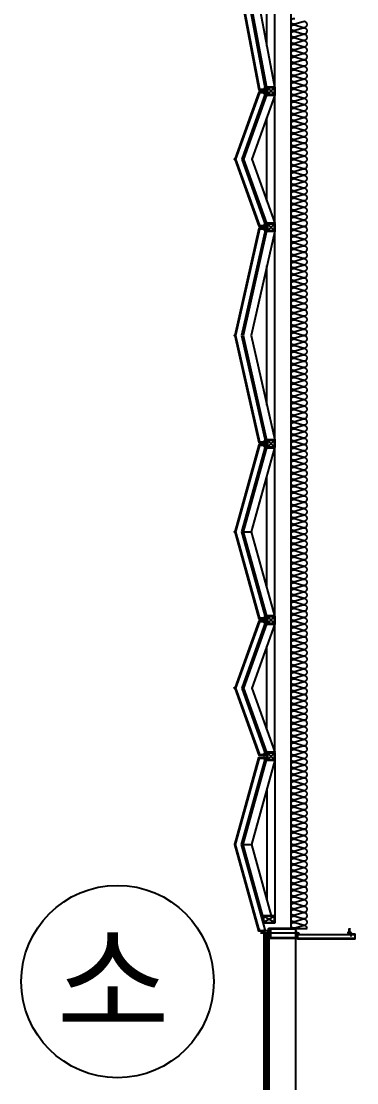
# Model space of a CAD drawing. Header units: millimetres. Extents: x -95754 to 177808, y 34455 to 150605.
# Drawn here: x 90371 to 92464, y 122868 to 129491 of the extents above; entities that cross this region are included whole.
import ezdxf

# ---------------------------------------------------------------- set-up
doc = ezdxf.new("R2010")
doc.units = ezdxf.units.MM
doc.header["$LTSCALE"] = 300
for name, pattern in [('CEN', [62, 60, -1, 0, -1]), ('CENTER', [2, 1.25, -0.25, 0.25, -0.25]), ('HID', [2.8, 1.8, -1])]:
    doc.linetypes.add(name, pattern=pattern)
for name, color, linetype in [('0-Sheet', 7, 'Continuous'), ('6FIN', 6, 'Continuous'), ('8', 8, 'Continuous'), ('A-ELE', 7, 'Continuous'), ('A-WIN', 4, 'Continuous'), ('A-하지철물', 55, 'Continuous'), ('alucobond', 4, 'Continuous'), ('B-AR', 4, 'Continuous'), ('CEN', 1, 'CEN'), ('GLASS', 4, 'Continuous'), ('INSUL', 8, 'Continuous'), ('ISL', 251, 'Continuous'), ('mold', 4, 'Continuous'), ('SEALANT', 90, 'Continuous'), ('SHEET', 6, 'Continuous')]:
    doc.layers.add(name, color=color, linetype=linetype)
doc.layers.add('피난기구', color=1, linetype='Continuous', plot=False)
doc.styles.add('X-PLAN$0$Gtx', font='')
doc.styles.get('X-PLAN$0$Gtx').set_extended_font_data('Dotum')

# ---------------------------------------------------------------- blocks, each defined once
blk = doc.blocks.new('EX-850-1')
at = {"layer": '6FIN', "elevation": 0}
for points in [[(3.2, 204.1), (46.8, 204.1, 0.414214), (50, 207.3), (50, 250.9, 0.414214), (46.8, 254.1), (3.2, 254.1, 0.414214), (0, 250.9), (0, 207.3, 0.414214)], [(896.8, 204.1), (853.2, 204.1, -0.414214), (850, 207.3), (850, 250.9, -0.414214), (853.2, 254.1), (896.8, 254.1, -0.414214), (900, 250.9), (900, 207.3, -0.414214)]]:
    blk.add_lwpolyline(points, format="xyb", close=True, dxfattribs=at)
at = {"layer": 'A-하지철물'}
for p, q in [((850, 254.1), (50, 254.1)), ((710.9, 204.1), (189.1, 204.1))]:
    blk.add_line(p, q, dxfattribs=at)
at = {"layer": 'A-하지철물', "elevation": 0}
for points in [[(49.9, 254.1), (450, 110.3), (850.1, 254.1)], [(50, 204.1), (50, 200.9), (450, 57.2), (850, 200.9), (850, 204.1)]]:
    blk.add_lwpolyline(points, dxfattribs=at)
at = {"layer": 'A-하지철물'}
blk.add_circle((450, 4.1), 4.07, dxfattribs=at)
at = {"layer": 'alucobond', "color": 251, "linetype": 'HID', "ltscale": 10}
for p, q in [((30.2, 185.1), (41.5, 185.1)), ((31.5, 182.4), (31.5, 187.8)), ((31.5, 186.6), (39.5, 186.6)), ((31.5, 183.6), (39.5, 183.6)), ((32, 189.3), (32.5, 189.3)), ((32, 180.9), (32.5, 180.9)), ((32.5, 180.9), (32.5, 189.3)), ((38, 182.7), (38, 187.4)), ((39.5, 182.7), (39.5, 187.4)), ((869.8, 185.1), (858.5, 185.1)), ((860.5, 182.7), (860.5, 187.4)), ((868.5, 186.6), (860.5, 186.6)), ((868.5, 183.6), (860.5, 183.6)), ((862, 182.7), (862, 187.4)), ((867.5, 180.9), (867.5, 189.3)), ((868, 189.3), (867.5, 189.3)), ((868, 180.9), (867.5, 180.9)), ((868.5, 182.4), (868.5, 187.8))]:
    blk.add_line(p, q, dxfattribs=at)
at = {"layer": 'alucobond'}
for p, q in [((32.5, 195.1), (36.5, 195.1)), ((867.5, 195.1), (863.5, 195.1))]:
    blk.add_line(p, q, dxfattribs=at)
at = {"layer": 'alucobond', "color": 251, "linetype": 'HID', "ltscale": 10}
for points in [[(32, 189.3), (31.5, 187.8)], [(32, 180.9), (31.5, 182.4)], [(868, 189.3), (868.5, 187.8)], [(868, 180.9), (868.5, 182.4)]]:
    blk.add_lwpolyline(points, dxfattribs=at)
at = {"layer": 'alucobond', "elevation": 0}
for points in [[(32.5, 195.1), (32.5, 154.1), (450, 4.1), (867.5, 154.1), (867.5, 195.1)], [(36.5, 195.1), (36.5, 156.9), (450, 8.3), (863.5, 156.9), (863.5, 195.1)]]:
    blk.add_lwpolyline(points, dxfattribs=at)
at = {"layer": 'alucobond', "color": 251, "linetype": 'HID', "ltscale": 10, "elevation": 0}
blk.add_lwpolyline([(36.5, 195.1), (450, 46.6), (863.5, 195.1)], dxfattribs=at)
at = {"layer": 'alucobond', "color": 251, "linetype": 'HID', "ltscale": 10}
for points in [[(39.5, 186.6, -0.666667), (39.5, 183.6, -1.5)], [(860.5, 186.6, 0.666667), (860.5, 183.6, 1.5)]]:
    blk.add_lwpolyline(points, format="xyb", dxfattribs=at)
for centre, start, end in [((38.7, 187.4), 0, 180), ((38.7, 182.7), 180, 0), ((861.3, 187.4), 0, 180), ((861.3, 182.7), 180, 0)]:
    blk.add_arc(centre, 0.75, start, end, dxfattribs=at)
at = {"layer": 'mold', "color": 4}
for points in [[(25, 204.1), (25, 202.6)], [(875, 204.1), (875, 202.6)]]:
    blk.add_lwpolyline(points, dxfattribs=at)
at = {"layer": 'SHEET', "color": 8}
for p, q in [((46.8, 250.9), (3.2, 207.3)), ((3.2, 250.9), (46.8, 207.3)), ((853.2, 250.9), (896.8, 207.3)), ((896.8, 250.9), (853.2, 207.3))]:
    blk.add_line(p, q, dxfattribs=at)
at = {"layer": 'SHEET', "color": 8, "elevation": 0}
for points in [[(3.2, 207.3), (46.8, 207.3), (46.8, 250.9), (3.2, 250.9)], [(896.8, 207.3), (853.2, 207.3), (853.2, 250.9), (896.8, 250.9)]]:
    blk.add_lwpolyline(points, close=True, dxfattribs=at)
blk = doc.blocks.new('EX-1350')
at = {"layer": '6FIN', "elevation": 0}
for points in [[(3.2, 204.1), (46.8, 204.1, 0.414214), (50, 207.3), (50, 250.9, 0.414214), (46.8, 254.1), (3.2, 254.1, 0.414214), (0, 250.9), (0, 207.3, 0.414214)], [(1396.8, 204.1), (1353.2, 204.1, -0.414214), (1350, 207.3), (1350, 250.9, -0.414214), (1353.2, 254.1), (1396.8, 254.1, -0.414214), (1400, 250.9), (1400, 207.3, -0.414214)]]:
    blk.add_lwpolyline(points, format="xyb", close=True, dxfattribs=at)
at = {"layer": 'A-하지철물'}
for p, q in [((1350, 254.1), (50, 254.1)), ((1133.9, 204.1), (266.1, 204.1))]:
    blk.add_line(p, q, dxfattribs=at)
at = {"layer": 'A-하지철물', "elevation": 0}
for points in [[(49.7, 252.7), (700, 106.6), (1350.3, 252.7)], [(50, 254.1), (50, 201.4), (700, 55.3), (1350, 201.4), (1350, 254.1)]]:
    blk.add_lwpolyline(points, dxfattribs=at)
at = {"layer": 'A-하지철물'}
blk.add_circle((700, 4.1), 4.07, dxfattribs=at)
at = {"layer": 'alucobond', "color": 251, "linetype": 'HID', "ltscale": 10}
for p, q in [((30.2, 185.1), (41.5, 185.1)), ((31.5, 182.4), (31.5, 187.8)), ((31.5, 186.6), (39.5, 186.6)), ((31.5, 183.6), (39.5, 183.6)), ((32, 189.3), (32.5, 189.3)), ((32, 180.9), (32.5, 180.9)), ((32.5, 180.9), (32.5, 189.3)), ((38, 182.7), (38, 187.4)), ((39.5, 182.7), (39.5, 187.4)), ((1369.8, 185.1), (1358.5, 185.1)), ((1360.5, 182.7), (1360.5, 187.4)), ((1368.5, 186.6), (1360.5, 186.6)), ((1368.5, 183.6), (1360.5, 183.6)), ((1362, 182.7), (1362, 187.4)), ((1367.5, 180.9), (1367.5, 189.3)), ((1368, 189.3), (1367.5, 189.3)), ((1368, 180.9), (1367.5, 180.9)), ((1368.5, 182.4), (1368.5, 187.8))]:
    blk.add_line(p, q, dxfattribs=at)
at = {"layer": 'alucobond'}
for p, q in [((32.5, 195.1), (36.5, 195.1)), ((1367.5, 195.1), (1363.5, 195.1))]:
    blk.add_line(p, q, dxfattribs=at)
at = {"layer": 'alucobond', "color": 251, "linetype": 'HID', "ltscale": 10, "elevation": 0}
for points in [[(32, 189.3), (31.5, 187.8)], [(32, 180.9), (31.5, 182.4)], [(36.5, 194.2), (700, 45.1), (1363.5, 194.2)], [(1368, 189.3), (1368.5, 187.8)], [(1368, 180.9), (1368.5, 182.4)]]:
    blk.add_lwpolyline(points, dxfattribs=at)
at = {"layer": 'alucobond', "elevation": 0}
for points in [[(32.5, 195.1), (32.5, 154.1), (700, 4.1), (1367.5, 154.1), (1367.5, 195.1)], [(36.5, 195.1), (36.5, 157.3), (700, 8.2), (1363.5, 157.3), (1363.5, 195.1)]]:
    blk.add_lwpolyline(points, dxfattribs=at)
at = {"layer": 'alucobond', "color": 251, "linetype": 'HID', "ltscale": 10, "elevation": 0}
for points in [[(39.5, 186.6, -0.666667), (39.5, 183.6, -1.5)], [(1360.5, 186.6, 0.666667), (1360.5, 183.6, 1.5)]]:
    blk.add_lwpolyline(points, format="xyb", dxfattribs=at)
at = {"layer": 'alucobond', "color": 251, "linetype": 'HID', "ltscale": 10}
for centre, start, end in [((38.7, 187.4), 0, 180), ((38.7, 182.7), 180, 0), ((1361.3, 187.4), 0, 180), ((1361.3, 182.7), 180, 0)]:
    blk.add_arc(centre, 0.75, start, end, dxfattribs=at)
at = {"layer": 'mold', "color": 4, "elevation": 0}
for points in [[(25, 204.1), (25, 202.6)], [(1375, 204.1), (1375, 202.6)]]:
    blk.add_lwpolyline(points, dxfattribs=at)
at = {"layer": 'SHEET', "color": 8}
for p, q in [((46.8, 250.9), (3.2, 207.3)), ((3.2, 250.9), (46.8, 207.3)), ((1353.2, 250.9), (1396.8, 207.3)), ((1396.8, 250.9), (1353.2, 207.3))]:
    blk.add_line(p, q, dxfattribs=at)
at = {"layer": 'SHEET', "color": 8, "elevation": 0}
for points in [[(3.2, 207.3), (46.8, 207.3), (46.8, 250.9), (3.2, 250.9)], [(1396.8, 207.3), (1353.2, 207.3), (1353.2, 250.9), (1396.8, 250.9)]]:
    blk.add_lwpolyline(points, close=True, dxfattribs=at)
blk = doc.blocks.new('EX-1100')
at = {"layer": '6FIN', "elevation": 0}
for points in [[(3.2, 204.1), (46.8, 204.1, 0.414214), (50, 207.3), (50, 250.9, 0.414214), (46.8, 254.1), (3.2, 254.1, 0.414214), (0, 250.9), (0, 207.3, 0.414214)], [(1146.8, 204.1), (1103.2, 204.1, -0.414214), (1100, 207.3), (1100, 250.9, -0.414214), (1103.2, 254.1), (1146.8, 254.1, -0.414214), (1150, 250.9), (1150, 207.3, -0.414214)]]:
    blk.add_lwpolyline(points, format="xyb", close=True, dxfattribs=at)
at = {"layer": 'A-하지철물'}
for p, q in [((1100, 254.1), (50, 254.1)), ((923.1, 204.1), (226.9, 204.1)), ((575, 55.9), (575, 107.8))]:
    blk.add_line(p, q, dxfattribs=at)
at = {"layer": 'A-하지철물', "elevation": 0}
blk.add_lwpolyline([(1100, 201.1), (1100, 253), (575, 107.8), (50, 253), (50, 201.1), (575, 55.9)], close=True, dxfattribs=at)
at = {"layer": 'A-하지철물'}
blk.add_circle((575, 4.1), 4.07, dxfattribs=at)
at = {"layer": 'alucobond', "color": 251, "linetype": 'HID', "ltscale": 10}
for p, q in [((30.2, 185.1), (41.5, 185.1)), ((31.5, 182.4), (31.5, 187.8)), ((31.5, 186.6), (39.5, 186.6)), ((31.5, 183.6), (39.5, 183.6)), ((32, 189.3), (32.5, 189.3)), ((32, 180.9), (32.5, 180.9)), ((32.5, 180.9), (32.5, 189.3)), ((38, 182.7), (38, 187.4)), ((39.5, 182.7), (39.5, 187.4)), ((1119.8, 185.1), (1108.5, 185.1)), ((1110.5, 182.7), (1110.5, 187.4)), ((1118.5, 186.6), (1110.5, 186.6)), ((1118.5, 183.6), (1110.5, 183.6)), ((1112, 182.7), (1112, 187.4)), ((1117.5, 180.9), (1117.5, 189.3)), ((1118, 189.3), (1117.5, 189.3)), ((1118, 180.9), (1117.5, 180.9)), ((1118.5, 182.4), (1118.5, 187.8))]:
    blk.add_line(p, q, dxfattribs=at)
at = {"layer": 'alucobond'}
for p, q in [((32.5, 195.1), (36.5, 195.1)), ((1117.5, 195.1), (1113.5, 195.1))]:
    blk.add_line(p, q, dxfattribs=at)
at = {"layer": 'alucobond', "color": 251, "linetype": 'HID', "ltscale": 10, "elevation": 0}
for points in [[(32, 189.3), (31.5, 187.8)], [(32, 180.9), (31.5, 182.4)], [(36.5, 194.5), (575, 45.6), (1113.5, 194.5)], [(1118, 189.3), (1118.5, 187.8)], [(1118, 180.9), (1118.5, 182.4)]]:
    blk.add_lwpolyline(points, dxfattribs=at)
at = {"layer": 'alucobond', "elevation": 0}
for points in [[(32.5, 195.1), (32.5, 154.1), (575, 4.1), (1117.5, 154.1), (1117.5, 195.1)], [(36.5, 195.1), (36.5, 157.1), (575, 8.2), (1113.5, 157.1), (1113.5, 195.1)], [(1113.5, 195.1), (1113.5, 157.2)]]:
    blk.add_lwpolyline(points, dxfattribs=at)
at = {"layer": 'alucobond', "color": 251, "linetype": 'HID', "ltscale": 10, "elevation": 0}
for points in [[(39.5, 186.6, -0.666667), (39.5, 183.6, -1.5)], [(1110.5, 186.6, 0.666667), (1110.5, 183.6, 1.5)]]:
    blk.add_lwpolyline(points, format="xyb", dxfattribs=at)
at = {"layer": 'alucobond', "color": 251, "linetype": 'HID', "ltscale": 10}
for centre, start, end in [((38.7, 187.4), 0, 180), ((38.7, 182.7), 180, 0), ((1111.3, 187.4), 0, 180), ((1111.3, 182.7), 180, 0)]:
    blk.add_arc(centre, 0.75, start, end, dxfattribs=at)
at = {"layer": 'mold', "color": 4, "elevation": 0}
for points in [[(25, 204.1), (25, 202.6)], [(1125, 204.1), (1125, 202.6)]]:
    blk.add_lwpolyline(points, dxfattribs=at)
at = {"layer": 'SHEET', "color": 8}
for p, q in [((46.8, 250.9), (3.2, 207.3)), ((3.2, 250.9), (46.8, 207.3)), ((1103.2, 250.9), (1146.8, 207.3)), ((1146.8, 250.9), (1103.2, 207.3))]:
    blk.add_line(p, q, dxfattribs=at)
at = {"layer": 'SHEET', "color": 8, "elevation": 0}
for points in [[(3.2, 207.3), (46.8, 207.3), (46.8, 250.9), (3.2, 250.9)], [(1146.8, 207.3), (1103.2, 207.3), (1103.2, 250.9), (1146.8, 250.9)]]:
    blk.add_lwpolyline(points, close=True, dxfattribs=at)
blk = doc.blocks.new('EX-1600')
at = {"layer": '6FIN', "elevation": 0}
for points in [[(3.2, 204.1), (46.8, 204.1, 0.414214), (50, 207.3), (50, 250.9, 0.414214), (46.8, 254.1), (3.2, 254.1, 0.414214), (0, 250.9), (0, 207.3, 0.414214)], [(1646.8, 204.1), (1603.2, 204.1, -0.414214), (1600, 207.3), (1600, 250.9, -0.414214), (1603.2, 254.1), (1646.8, 254.1, -0.414214), (1650, 250.9), (1650, 207.3, -0.414214)]]:
    blk.add_lwpolyline(points, format="xyb", close=True, dxfattribs=at)
at = {"layer": 'A-하지철물'}
for p, q in [((1600, 254.1), (50, 254.1)), ((1344, 204.1), (306, 204.1))]:
    blk.add_line(p, q, dxfattribs=at)
at = {"layer": 'A-하지철물', "elevation": 0}
for points in [[(41.9, 254.1), (825, 105.8), (1608.1, 254.1)], [(50, 204.1), (50, 201.6), (825, 55), (1600, 201.6), (1600, 204.1)]]:
    blk.add_lwpolyline(points, dxfattribs=at)
at = {"layer": 'A-하지철물'}
blk.add_circle((825, 4.1), 4.07, dxfattribs=at)
at = {"layer": 'alucobond', "color": 251, "linetype": 'HID', "ltscale": 10}
for p, q in [((30.2, 185.1), (41.5, 185.1)), ((31.5, 182.4), (31.5, 187.8)), ((31.5, 186.6), (39.5, 186.6)), ((31.5, 183.6), (39.5, 183.6)), ((32, 189.3), (32.5, 189.3)), ((32, 180.9), (32.5, 180.9)), ((32.5, 180.9), (32.5, 189.3)), ((38, 182.7), (38, 187.4)), ((39.5, 182.7), (39.5, 187.4)), ((1619.8, 185.1), (1608.5, 185.1)), ((1610.5, 182.7), (1610.5, 187.4)), ((1618.5, 186.6), (1610.5, 186.6)), ((1618.5, 183.6), (1610.5, 183.6)), ((1612, 182.7), (1612, 187.4)), ((1617.5, 180.9), (1617.5, 189.3)), ((1618, 189.3), (1617.5, 189.3)), ((1618, 180.9), (1617.5, 180.9)), ((1618.5, 182.4), (1618.5, 187.8))]:
    blk.add_line(p, q, dxfattribs=at)
at = {"layer": 'alucobond'}
for p, q in [((32.5, 195.1), (36.5, 195.1)), ((1617.5, 195.1), (1613.5, 195.1))]:
    blk.add_line(p, q, dxfattribs=at)
at = {"layer": 'alucobond', "color": 251, "linetype": 'HID', "ltscale": 10}
for points in [[(32, 189.3), (31.5, 187.8)], [(32, 180.9), (31.5, 182.4)]]:
    blk.add_lwpolyline(points, dxfattribs=at)
at = {"layer": 'alucobond', "elevation": 0}
for points in [[(32.5, 195.1), (32.5, 154.1), (825, 4.1), (1617.5, 154.1), (1617.5, 195.1)], [(36.5, 195.1), (36.5, 157.4), (825, 8.1), (1613.5, 157.4), (1613.5, 195.1)]]:
    blk.add_lwpolyline(points, dxfattribs=at)
at = {"layer": 'alucobond', "color": 251, "linetype": 'HID', "ltscale": 10, "elevation": 0}
for points in [[(36.5, 194), (825, 44.8), (1613.5, 194)], [(1618, 189.3), (1618.5, 187.8)], [(1618, 180.9), (1618.5, 182.4)]]:
    blk.add_lwpolyline(points, dxfattribs=at)
at = {"layer": 'alucobond', "color": 251, "linetype": 'HID', "ltscale": 10}
blk.add_lwpolyline([(39.5, 186.6, -0.666667), (39.5, 183.6, -1.5)], format="xyb", dxfattribs=at)
at = {"layer": 'alucobond', "color": 251, "linetype": 'HID', "ltscale": 10, "elevation": 0}
blk.add_lwpolyline([(1610.5, 186.6, 0.666667), (1610.5, 183.6, 1.5)], format="xyb", dxfattribs=at)
at = {"layer": 'alucobond', "color": 251, "linetype": 'HID', "ltscale": 10}
for centre, start, end in [((38.7, 187.4), 0, 180), ((38.7, 182.7), 180, 0), ((1611.3, 187.4), 0, 180), ((1611.3, 182.7), 180, 0)]:
    blk.add_arc(centre, 0.75, start, end, dxfattribs=at)
at = {"layer": 'mold', "color": 4}
blk.add_lwpolyline([(25, 204.1), (25, 202.6)], dxfattribs=at)
at = {"layer": 'mold', "color": 4, "elevation": 0}
blk.add_lwpolyline([(1625, 204.1), (1625, 202.6)], dxfattribs=at)
at = {"layer": 'SHEET', "color": 8}
for p, q in [((46.8, 250.9), (3.2, 207.3)), ((3.2, 250.9), (46.8, 207.3)), ((1603.2, 250.9), (1646.8, 207.3)), ((1646.8, 250.9), (1603.2, 207.3))]:
    blk.add_line(p, q, dxfattribs=at)
at = {"layer": 'SHEET', "color": 8, "elevation": 0}
for points in [[(3.2, 207.3), (46.8, 207.3), (46.8, 250.9), (3.2, 250.9)], [(1646.8, 207.3), (1603.2, 207.3), (1603.2, 250.9), (1646.8, 250.9)]]:
    blk.add_lwpolyline(points, close=True, dxfattribs=at)
blk = doc.blocks.new('*U1701')
at = {"layer": 'B-AR', "color": 8}
for p, q in [((-55, -71, 0), (-30, -68)), ((1995, -71, 0), (1970, -68))]:
    blk.add_line(p, q, dxfattribs=at)
at = {"layer": 'B-AR'}
for points in [[(-44, -65.3, -0.414214), (-45, -64.3), (-45, -58, -0.414214), (-44.5, -57.5), (-5.5, -57.5, -0.414214), (-5, -58), (-5, -64.3, -0.414214), (-6, -65.3), (-20.3, -65.3, 0.414214), (-20.5, -65.5), (-20.5, -67.5, 0.414214), (-20, -68), (5, -68), (5, 100), (-55, 100), (-55, -68), (-30, -68, 0.414214), (-29.5, -67.5), (-29.5, -65.5, 0.414214), (-29.7, -65.3)], [(3, -30.6), (3, -65.2, -0.414214), (2.5, -65.7), (-2.3, -65.7, -0.414214), (-2.8, -65.2), (-2.8, -55.8, 0.414214), (-3.3, -55.3), (-46.7, -55.3, 0.414214), (-47.2, -55.8), (-47.2, -65.2, -0.414214), (-47.7, -65.7), (-52.5, -65.7, -0.414214), (-53, -65.2), (-53, -30.6), (-52.5, -30.1), (-52.5, -20.9), (-53, -20.4), (-53, 62.4), (-52.5, 62.9), (-52.5, 72.1), (-53, 72.6), (-53, 97, -0.414214), (-52.5, 97.5), (2.5, 97.5, -0.414214), (3, 97), (3, 72.6), (2.5, 72.1), (2.5, 62.9), (3, 62.4), (3, -20.4), (2.5, -20.9), (2.5, -30.1)], [(1984, -65.3, 0.414214), (1985, -64.3), (1985, -58, 0.414214), (1984.5, -57.5), (1945.5, -57.5, 0.414214), (1945, -58), (1945, -64.3, 0.414214), (1946, -65.3), (1960.3, -65.3, -0.414214), (1960.5, -65.5), (1960.5, -67.5, -0.414214), (1960, -68), (1935, -68), (1935, 100), (1995, 100), (1995, -68), (1970, -68, -0.414214), (1969.5, -67.5), (1969.5, -65.5, -0.414214), (1969.7, -65.3)], [(1937, -30.6), (1937, -65.2, 0.414214), (1937.5, -65.7), (1942.3, -65.7, 0.414214), (1942.8, -65.2), (1942.8, -55.8, -0.414214), (1943.3, -55.3), (1986.7, -55.3, -0.414214), (1987.2, -55.8), (1987.2, -65.2, 0.414214), (1987.7, -65.7), (1992.5, -65.7, 0.414214), (1993, -65.2), (1993, -30.6), (1992.5, -30.1), (1992.5, -20.9), (1993, -20.4), (1993, 62.4), (1992.5, 62.9), (1992.5, 72.1), (1993, 72.6), (1993, 97, 0.414214), (1992.5, 97.5), (1937.5, 97.5, 0.414214), (1937, 97), (1937, 72.6), (1937.5, 72.1), (1937.5, 62.9), (1937, 62.4), (1937, -20.4), (1937.5, -20.9), (1937.5, -30.1)], [(-22.3, -63.6, -0.414214), (-21.3, -62.6), (-20.4, -62.6, 0.298217), (-19.9, -62.9, 0.298217), (-19.5, -62.6), (-8.7, -62.6, 0.298217), (-8.2, -62.9, 0.414214), (-7.7, -62.4), (-7.7, -60.4, 0.414214), (-8.2, -59.9, 0.236068), (-8.6, -60.1), (-24.6, -60.1, 0.236068), (-25, -59.9, 0.236068), (-25.4, -60.1), (-41.4, -60.1, 0.236068), (-41.8, -59.9, 0.414214), (-42.3, -60.4), (-42.3, -62.4, 0.414214), (-41.8, -62.9, 0.298217), (-41.3, -62.6), (-30.5, -62.6, 0.298217), (-30.1, -62.9, 0.298217), (-29.6, -62.6), (-28.7, -62.6, -0.414214), (-27.7, -63.6), (-27.7, -67.9, 0.198912), (-27.7, -68.1), (-26.8, -69, -0.198911), (-26.5, -69.7), (-26.5, -95.8, 0.414214), (-25, -97.3, 0.414214), (-23.5, -95.8), (-23.5, -69.7, -0.198912), (-23.2, -69), (-22.5, -68.3, 0.198912), (-22.3, -67.6)], [(1962.3, -63.6, 0.414214), (1961.3, -62.6), (1960.4, -62.6, -0.298217), (1959.9, -62.9, -0.298217), (1959.5, -62.6), (1948.7, -62.6, -0.298217), (1948.2, -62.9, -0.414214), (1947.7, -62.4), (1947.7, -60.4, -0.414214), (1948.2, -59.9, -0.236068), (1948.6, -60.1), (1964.6, -60.1, -0.236068), (1965, -59.9, -0.236068), (1965.4, -60.1), (1981.4, -60.1, -0.236068), (1981.8, -59.9, -0.414214), (1982.3, -60.4), (1982.3, -62.4, -0.414214), (1981.8, -62.9, -0.298217), (1981.3, -62.6), (1970.5, -62.6, -0.298217), (1970.1, -62.9, -0.298217), (1969.6, -62.6), (1968.7, -62.6, 0.414214), (1967.7, -63.6), (1967.7, -67.9, -0.198912), (1967.7, -68.1), (1966.8, -69, 0.198911), (1966.5, -69.7), (1966.5, -95.8, -0.414214), (1965, -97.3, -0.414214), (1963.5, -95.8), (1963.5, -69.7, 0.198912), (1963.2, -69), (1962.5, -68.3, -0.198912), (1962.3, -67.6)]]:
    blk.add_lwpolyline(points, format="xyb", close=True, dxfattribs=at)
for points in [[(-7.2, -59.7), (-25, -59.7), (-7.2, -59.7), (-7.2, -63.1), (-21.5, -63.1), (-22, -63.6), (-22, -66.1), (-21.2, -66.1), (-20.7, -65.6), (-20.7, -65.1), (-18.6, -65.1), (-18.3, -64.8), (-8, -64.8), (-8, -65.1), (-6, -65.1), (-5.5, -64.6), (-5.5, -58.2), (-6, -57.7), (-8, -57.7), (-8, -58), (-18.5, -58), (-18.5, -57.7), (-23, -57.7), (-23, -58), (-27, -58), (-27, -57.7), (-31.5, -57.7), (-31.5, -58), (-42, -58), (-42, -57.7), (-44, -57.7), (-44.5, -58.2), (-44.5, -64.6), (-44, -65.1), (-42, -65.1), (-42, -64.8), (-31.7, -64.8), (-31.4, -65.1), (-29.3, -65.1), (-29.3, -65.6), (-28.8, -66.1), (-27.9, -66.1), (-27.9, -63.6), (-28.4, -63.1), (-42.8, -63.1), (-42.8, -59.7), (-25, -59.7)], [(1947.1, -59.7), (1965, -59.7), (1947.1, -59.7), (1947.1, -63.1), (1961.5, -63.1), (1962, -63.6), (1962, -66.1), (1961.2, -66.1), (1960.7, -65.6), (1960.7, -65.1), (1958.6, -65.1), (1958.3, -64.8), (1948, -64.8), (1948, -65.1), (1946, -65.1), (1945.5, -64.6), (1945.5, -58.2), (1946, -57.7), (1948, -57.7), (1948, -58), (1958.5, -58), (1958.5, -57.7), (1963, -57.7), (1963, -58), (1967, -58), (1967, -57.7), (1971.5, -57.7), (1971.5, -58), (1982, -58), (1982, -57.7), (1984, -57.7), (1984.5, -58.2), (1984.5, -64.6), (1984, -65.1), (1982, -65.1), (1982, -64.8), (1971.7, -64.8), (1971.4, -65.1), (1969.3, -65.1), (1969.3, -65.6), (1968.8, -66.1), (1967.9, -66.1), (1967.9, -63.6), (1968.4, -63.1), (1982.8, -63.1), (1982.8, -59.7), (1965, -59.7)]]:
    blk.add_lwpolyline(points, dxfattribs=at)
at = {"layer": 'B-AR', "color": 8, "elevation": 0}
for points in [[(-30, -71), (-55, -71), (-55, -68), (-30, -68)], [(1970, -71), (1995, -71), (1995, -68), (1970, -68)]]:
    blk.add_lwpolyline(points, close=True, dxfattribs=at)
at = {"layer": 'CEN', "ltscale": 0.005}
for p, q in [((-25, 120), (-25, -120)), ((1965, 120), (1965, -120))]:
    blk.add_line(p, q, dxfattribs=at)
at = {"layer": 'GLASS', "color": 8}
for p, q in [((1935, 100), (5, 100)), ((-9.5, -82.8, 0), (-2.5, -82.8, 0)), ((-9.5, -93.3, 0), (-2.5, -93.3, 0)), ((5, -68), (1935, -68)), ((1949.5, -82.8, 0), (1942.5, -82.8, 0)), ((1949.5, -93.3, 0), (1942.5, -93.3, 0))]:
    blk.add_line(p, q, dxfattribs=at)
at = {"layer": 'GLASS', "color": 8, "elevation": 0}
for points in [[(214.8, -82), (1956.5, -82, 0.414214), (1957.5, -81), (1957.5, -77, 0.414214), (1956.5, -76), (214.8, -76), (-16.5, -76, 0.414214), (-17.5, -77), (-17.5, -81, 0.414214), (-16.5, -82)], [(214.8, -100), (1956.5, -100, 0.414214), (1957.5, -99), (1957.5, -95, 0.414214), (1956.5, -94), (214.8, -94), (-16.5, -94, 0.414214), (-17.5, -95), (-17.5, -99, 0.414214), (-16.5, -100)], [(-16.5, -82, -0.198912), (-17.2, -81.7, -0.112366), (-17.2, -94.3, -0.198912), (-16.5, -94), (-9.5, -94), (-9.5, -93), (-8.8, -93, -0.414214), (-9.5, -92.3), (-9.5, -83.8, -0.414035), (-8.8, -83.1), (-9.5, -83.1), (-9.5, -82)], [(1956.5, -82, 0.198912), (1957.2, -81.7, 0.112366), (1957.2, -94.3, 0.198912), (1956.5, -94), (1949.5, -94), (1949.5, -93), (1948.8, -93, 0.414214), (1949.5, -92.3), (1949.5, -83.8, 0.414035), (1948.8, -83.1), (1949.5, -83.1), (1949.5, -82)]]:
    blk.add_lwpolyline(points, format="xyb", close=True, dxfattribs=at)
for points in [[(-9.5, -83.1), (-2.5, -83.1), (-2.5, -82), (-9.5, -82)], [(-9.5, -93), (-2.5, -93), (-2.5, -94), (-9.5, -94)], [(1949.5, -83.1), (1942.5, -83.1), (1942.5, -82), (1949.5, -82)], [(1949.5, -93), (1942.5, -93), (1942.5, -94), (1949.5, -94)]]:
    blk.add_lwpolyline(points, close=True, dxfattribs=at)
for points in [[(-8.8, -83.1, 0.414214), (-9.5, -83.8), (-9.5, -92.3, 0.414214), (-8.8, -93), (-3, -93, 0.414214), (-2.5, -92.5), (-2.5, -88.5), (-3, -88), (-2.5, -87.5), (-2.5, -83.6, 0.414214), (-3, -83.1), (-8.8, -83.1)], [(-8.8, -83.6), (-3.2, -83.6, -0.414214), (-3, -83.8), (-3, -92.3, -0.414214), (-3.2, -92.5), (-8.8, -92.5, -0.414214), (-9, -92.3), (-9, -83.8, -0.414214), (-8.8, -83.6)], [(1948.8, -83.1, -0.414214), (1949.5, -83.8), (1949.5, -92.3, -0.414214), (1948.8, -93), (1943, -93, -0.414214), (1942.5, -92.5), (1942.5, -88.5), (1943, -88), (1942.5, -87.5), (1942.5, -83.6, -0.414214), (1943, -83.1), (1948.8, -83.1)], [(1948.8, -83.6), (1943.2, -83.6, 0.414214), (1943, -83.8), (1943, -92.3, 0.414214), (1943.2, -92.5), (1948.8, -92.5, 0.414214), (1949, -92.3), (1949, -83.8, 0.414214), (1948.8, -83.6)]]:
    blk.add_lwpolyline(points, format="xyb", dxfattribs=at)
at = {"layer": 'SEALANT', "color": 4}
for points in [[(-10.5, -68), (-10.5, -76), (-20.5, -76), (-20.5, -68)], [(1950.5, -68), (1950.5, -76), (1960.5, -76), (1960.5, -68)]]:
    blk.add_lwpolyline(points, close=True, dxfattribs=at)
for points in [[(5, -68, 0.032752), (6, -76)], [(1935, -68, -0.032752), (1934, -76)]]:
    blk.add_lwpolyline(points, format="xyb", dxfattribs=at)
at = {"layer": 'SEALANT', "color": 8}
for centre, start, end in [((-30.1, -79.4), 76.77836, 89.22451), ((-19.9, -79.4), 90.77549, 103.22164), ((1959.9, -79.4), 76.77836, 89.22451), ((1970.1, -79.4), 90.77549, 103.22164)]:
    blk.add_arc(centre, 11.4, start, end, dxfattribs=at)
blk = doc.blocks.new('A$Ca5773e7c')
at = {"layer": '6FIN', "elevation": 0}
blk.add_lwpolyline([(0, 75), (45, 75), (45, 0), (0, 0)], close=True, dxfattribs=at)
at = {"layer": 'SHEET', "color": 8}
for p, q in [((41.8, 3.2), (3.2, 71.8)), ((3.2, 3.2), (41.8, 71.8))]:
    blk.add_line(p, q, dxfattribs=at)
at = {"layer": 'SHEET', "color": 8, "elevation": 0}
blk.add_lwpolyline([(3.2, 71.8), (41.8, 71.8), (41.8, 3.2), (3.2, 3.2)], close=True, dxfattribs=at)
blk = doc.blocks.new('EX-1100-1')
at = {"layer": '6FIN', "elevation": 0}
blk.add_lwpolyline([(50, 1121.8), (50, 1078.2, -0.414214), (46.8, 1075), (3.2, 1075, -0.414214), (0, 1078.2), (0, 1121.8, -0.414214), (3.2, 1125), (46.8, 1125, -0.414214)], format="xyb", close=True, dxfattribs=at)
at = {"layer": 'A-하지철물'}
for p, q in [((0, 1075), (0, 59.8)), ((50, 898.1), (50, 201.9)), ((198.1, 550), (146.2, 550))]:
    blk.add_line(p, q, dxfattribs=at)
at = {"layer": 'A-하지철물', "elevation": 0}
blk.add_lwpolyline([(75, 104.7), (198.1, 550), (53, 1075), (1.1, 1075), (146.2, 550), (23.1, 104.8)], dxfattribs=at)
at = {"layer": 'A-하지철물'}
blk.add_circle((250, 550), 4.07, dxfattribs=at)
at = {"layer": 'alucobond'}
for p, q in [((58.9, 1092.5), (58.9, 1088.5)), ((58.9, 7.5), (58.9, 11.5))]:
    blk.add_line(p, q, dxfattribs=at)
at = {"layer": 'alucobond', "color": 251, "linetype": 'HID', "ltscale": 10}
for p, q in [((64.8, 1093), (64.8, 1092.5)), ((73.2, 1092.5), (64.8, 1092.5)), ((71.7, 1093.5), (66.3, 1093.5)), ((71.4, 1087), (66.6, 1087)), ((71.4, 1085.5), (66.6, 1085.5)), ((67.5, 1093.5), (67.5, 1085.5)), ((69, 1094.8), (69, 1083.5)), ((70.5, 1093.5), (70.5, 1085.5)), ((73.2, 1093), (73.2, 1092.5)), ((73.2, 7.5), (64.8, 7.5)), ((64.8, 7), (64.8, 7.5)), ((71.7, 6.5), (66.3, 6.5)), ((71.4, 14.5), (66.6, 14.5)), ((71.4, 13), (66.6, 13)), ((67.5, 6.5), (67.5, 14.5)), ((69, 5.2), (69, 16.5)), ((70.5, 6.5), (70.5, 14.5)), ((73.2, 7), (73.2, 7.5))]:
    blk.add_line(p, q, dxfattribs=at)
at = {"layer": 'alucobond', "elevation": 0}
for points in [[(58.9, 7.5), (100, 7.5), (250, 550), (100, 1092.5), (58.9, 1092.5)], [(58.9, 11.5), (97, 11.5), (245.8, 550), (97, 1088.5), (58.9, 1088.5)], [(58.9, 1088.5), (96.8, 1088.5)]]:
    blk.add_lwpolyline(points, dxfattribs=at)
at = {"layer": 'alucobond', "color": 251, "linetype": 'HID', "ltscale": 10, "elevation": 0}
for points in [[(59.6, 11.5), (208.5, 550), (59.6, 1088.5)], [(64.8, 1093), (66.3, 1093.5)], [(73.2, 1093), (71.7, 1093.5)], [(64.8, 7), (66.3, 6.5)], [(73.2, 7), (71.7, 6.5)]]:
    blk.add_lwpolyline(points, dxfattribs=at)
for points in [[(67.5, 1085.5, 0.666667), (70.5, 1085.5, 1.5)], [(67.5, 14.5, -0.666667), (70.5, 14.5, -1.5)]]:
    blk.add_lwpolyline(points, format="xyb", dxfattribs=at)
at = {"layer": 'alucobond', "color": 251, "linetype": 'HID', "ltscale": 10}
for centre, start, end in [((66.6, 1086.3), 90, 270), ((71.4, 1086.3), 270, 90), ((66.6, 13.7), 90, 270), ((71.4, 13.7), 270, 90)]:
    blk.add_arc(centre, 0.75, start, end, dxfattribs=at)
at = {"layer": 'mold', "color": 4, "elevation": 0}
blk.add_lwpolyline([(50, 1100), (51.5, 1100)], dxfattribs=at)
blk.add_lwpolyline([(41, 0), (42.5, 0), (42.5, 11.5), (97, 11.5), (100.2, 23.1), (98.8, 23.6), (95.9, 13), (41, 13)], close=True, dxfattribs=at)
at = {"layer": 'SHEET', "color": 8}
for p, q in [((3.2, 1078.2), (46.8, 1121.8)), ((3.2, 1121.8), (46.8, 1078.2))]:
    blk.add_line(p, q, dxfattribs=at)
at = {"layer": 'SHEET', "color": 8, "elevation": 0}
blk.add_lwpolyline([(46.8, 1121.8), (46.8, 1078.2), (3.2, 1078.2), (3.2, 1121.8)], close=True, dxfattribs=at)
at = {"layer": 'A-ELE', "rotation": 270}
blk.add_blockref('A$Ca5773e7c', (0, 104.8), dxfattribs=at)
blk = doc.blocks.new('CONC-PIN')
at = {"layer": '8', "color": 1, "linetype": 'CENTER'}
blk.add_line((-6.8, 0), (28.8, 0), dxfattribs=at)
at = {"layer": '8', "color": 8}
for p, q in [((-0.8, -2.9), (-0.8, 2.9)), ((-0.3, 3.4), (0, 3.4)), ((0, -3.4), (0, 3.4)), ((0, 1.5), (23.7, 1.5)), ((26.1, 0), (23.7, 1.5)), ((26.1, 0), (23.7, -1.5)), ((-0.3, -3.4), (0, -3.4)), ((0, -1.5), (23.7, -1.5))]:
    blk.add_line(p, q, dxfattribs=at)
for centre, start, end in [((-0.3, 2.9), 90, 180), ((-0.3, -2.9), 180, 270)]:
    blk.add_arc(centre, 0.5, start, end, dxfattribs=at)
blk = doc.blocks.new('A$Ca3e3bad8')
at = {"layer": '0-Sheet'}
blk.add_lwpolyline([(-368, -2), (-12, -2), (-12, -28, 0.414214), (-10, -30), (-3, -30), (-3, -28), (-10, -28), (-10, -2, 0.414214), (-12, 0), (-368, 0, 0.414214), (-370, -2), (-370, -28, 0.414214), (-368, -30), (-347, -30), (-347, -37), (-345, -37), (-345, -30, 0.414214), (-347, -28), (-368, -28), (-368, -2)], format="xyb", dxfattribs=at)
blk.add_lwpolyline([(-345, -40), (-325, -40), (-325, -38), (-343, -38), (-343, -20), (-345, -20)], close=True, dxfattribs=at)
at = {"layer": '0-Sheet', "elevation": 0}
blk.add_lwpolyline([(0, -30), (0, -50), (-2, -50), (-2, -32), (-20, -32), (-20, -30)], close=True, dxfattribs=at)
at = {"layer": 'INSUL'}
blk.add_lwpolyline([(-12, -2), (-12, -28), (-368, -28), (-368, -2)], close=True, dxfattribs=at)
at = {"rotation": 270}
blk.add_blockref('CONC-PIN', (-335, -38), dxfattribs=at)
blk = doc.blocks.new('X-PLAN$0$A$Cbf3197a7')
blk.add_circle((600, 600), 600)
at = {"style": 'X-PLAN$0$Gtx'}
blk.add_text('소', height=562.5, dxfattribs=at).set_placement((219.9, 318.8))

msp = doc.modelspace()

# ---------------------------------------------------------------- linework, layer by layer
at = {"layer": 'ISL'}
msp.add_line((92053.6, 123830), (92153.6, 123830), dxfattribs=at)
at = {"layer": 'ISL', "elevation": 0}
msp.add_lwpolyline([(92053.6, 123830), (92053.6, 149105), (98753.6, 149105)], dxfattribs=at)
msp.add_lwpolyline([(92153.6, 123830, 0.509267), (92129.3, 123847.7), (92077.8, 123832.4, -1.372593), (92077.8, 123867.7), (92129.3, 123852.4, 0.509267), (92153.6, 123870, 0.509267), (92129.3, 123887.7), (92077.8, 123872.4, -1.372593), (92077.8, 123907.7), (92129.3, 123892.4, 0.509267), (92153.6, 123910, 0.509267), (92129.3, 123927.7), (92077.8, 123912.4, -1.372593), (92077.8, 123947.7), (92129.3, 123932.4, 0.509267), (92153.6, 123950, 0.509267), (92129.3, 123967.7), (92077.8, 123952.4, -1.372593), (92077.8, 123987.7), (92129.3, 123972.4, 0.509267), (92153.6, 123990, 0.509267), (92129.3, 124007.7), (92077.8, 123992.4, -1.372593), (92077.8, 124027.7), (92129.3, 124012.4, 0.509267), (92153.6, 124030, 0.509267), (92129.3, 124047.7), (92077.8, 124032.4, -1.372593), (92077.8, 124067.7), (92129.3, 124052.4, 0.509267), (92153.6, 124070, 0.509267), (92129.3, 124087.7), (92077.8, 124072.4, -1.372593), (92077.8, 124107.7), (92129.3, 124092.4, 0.509267), (92153.6, 124110, 0.509267), (92129.3, 124127.7), (92077.8, 124112.4, -1.372593), (92077.8, 124147.7), (92129.3, 124132.4, 0.509267), (92153.6, 124150, 0.509267), (92129.3, 124167.7), (92077.8, 124152.4, -1.372593), (92077.8, 124187.7), (92129.3, 124172.4, 0.509267), (92153.6, 124190, 0.509267), (92129.3, 124207.7), (92077.8, 124192.4, -1.372593), (92077.8, 124227.7), (92129.3, 124212.4, 0.509267), (92153.6, 124230, 0.509267), (92129.3, 124247.7), (92077.8, 124232.4, -1.372593), (92077.8, 124267.7), (92129.3, 124252.4, 0.509267), (92153.6, 124270, 0.509267), (92129.3, 124287.7), (92077.8, 124272.4, -1.372593), (92077.8, 124307.7), (92129.3, 124292.4, 0.509267), (92153.6, 124310, 0.509267), (92129.3, 124327.7), (92077.8, 124312.4, -1.372593), (92077.8, 124347.7), (92129.3, 124332.4, 0.509267), (92153.6, 124350, 0.509267), (92129.3, 124367.7), (92077.8, 124352.4, -1.372593), (92077.8, 124387.7), (92129.3, 124372.4, 0.509267), (92153.6, 124390, 0.509267), (92129.3, 124407.7), (92077.8, 124392.4, -1.372593), (92077.8, 124427.7), (92129.3, 124412.4, 0.509267), (92153.6, 124430, 0.509267), (92129.3, 124447.7), (92077.8, 124432.4, -1.372593), (92077.8, 124467.7), (92129.3, 124452.4, 0.509267), (92153.6, 124470, 0.509267), (92129.3, 124487.7), (92077.8, 124472.4, -1.372593), (92077.8, 124507.7), (92129.3, 124492.4, 0.509267), (92153.6, 124510, 0.509267), (92129.3, 124527.7), (92077.8, 124512.4, -1.372593), (92077.8, 124547.7), (92129.3, 124532.4, 0.509267), (92153.6, 124550, 0.509267), (92129.3, 124567.7), (92077.8, 124552.4, -1.372593), (92077.8, 124587.7), (92129.3, 124572.4, 0.509267), (92153.6, 124590, 0.509267), (92129.3, 124607.7), (92077.8, 124592.4, -1.372593), (92077.8, 124627.7), (92129.3, 124612.4, 0.509267), (92153.6, 124630, 0.509267), (92129.3, 124647.7), (92077.8, 124632.4, -1.372593), (92077.8, 124667.7), (92129.3, 124652.4, 0.509267), (92153.6, 124670, 0.509267), (92129.3, 124687.7), (92077.8, 124672.4, -1.372593), (92077.8, 124707.7), (92129.3, 124692.4, 0.509267), (92153.6, 124710, 0.509267), (92129.3, 124727.7), (92077.8, 124712.4, -1.372593), (92077.8, 124747.7), (92129.3, 124732.4, 0.509267), (92153.6, 124750, 0.509267), (92129.3, 124767.7), (92077.8, 124752.4, -1.372593), (92077.8, 124787.7), (92129.3, 124772.4, 0.509267), (92153.6, 124790, 0.509267), (92129.3, 124807.7), (92077.8, 124792.4, -1.372593), (92077.8, 124827.7), (92129.3, 124812.4, 0.509267), (92153.6, 124830, 0.509267), (92129.3, 124847.7), (92077.8, 124832.4, -1.372593), (92077.8, 124867.7), (92129.3, 124852.4, 0.509267), (92153.6, 124870, 0.509267), (92129.3, 124887.7), (92077.8, 124872.4, -1.372593), (92077.8, 124907.7), (92129.3, 124892.4, 0.509267), (92153.6, 124910, 0.509267), (92129.3, 124927.7), (92077.8, 124912.4, -1.372593), (92077.8, 124947.7), (92129.3, 124932.4, 0.509267), (92153.6, 124950, 0.509267), (92129.3, 124967.7), (92077.8, 124952.4, -1.372593), (92077.8, 124987.7), (92129.3, 124972.4, 0.509267), (92153.6, 124990, 0.509267), (92129.3, 125007.7), (92077.8, 124992.4, -1.372593), (92077.8, 125027.7), (92129.3, 125012.4, 0.509267), (92153.6, 125030, 0.509267), (92129.3, 125047.7), (92077.8, 125032.4, -1.372593), (92077.8, 125067.7), (92129.3, 125052.4, 0.509267), (92153.6, 125070, 0.509267), (92129.3, 125087.7), (92077.8, 125072.4, -1.372593), (92077.8, 125107.7), (92129.3, 125092.4, 0.509267), (92153.6, 125110, 0.509267), (92129.3, 125127.7), (92077.8, 125112.4, -1.372593), (92077.8, 125147.7), (92129.3, 125132.4, 0.509267), (92153.6, 125150, 0.509267), (92129.3, 125167.7), (92077.8, 125152.4, -1.372593), (92077.8, 125187.7), (92129.3, 125172.4, 0.509267), (92153.6, 125190, 0.509267), (92129.3, 125207.7), (92077.8, 125192.4, -1.372593), (92077.8, 125227.7), (92129.3, 125212.4, 0.509267), (92153.6, 125230, 0.509267), (92129.3, 125247.7), (92077.8, 125232.4, -1.372593), (92077.8, 125267.7), (92129.3, 125252.4, 0.509267), (92153.6, 125270, 0.509267), (92129.3, 125287.7), (92077.8, 125272.4, -1.372593), (92077.8, 125307.7), (92129.3, 125292.4, 0.509267), (92153.6, 125310, 0.509267), (92129.3, 125327.7), (92077.8, 125312.4, -1.372593), (92077.8, 125347.7), (92129.3, 125332.4, 0.509267), (92153.6, 125350, 0.509267), (92129.3, 125367.7), (92077.8, 125352.4, -1.372593), (92077.8, 125387.7), (92129.3, 125372.4, 0.509267), (92153.6, 125390, 0.509267), (92129.3, 125407.7), (92077.8, 125392.4, -1.372593), (92077.8, 125427.7), (92129.3, 125412.4, 0.509267), (92153.6, 125430, 0.509267), (92129.3, 125447.7), (92077.8, 125432.4, -1.372593), (92077.8, 125467.7), (92129.3, 125452.4, 0.509267), (92153.6, 125470, 0.509267), (92129.3, 125487.7), (92077.8, 125472.4, -1.372593), (92077.8, 125507.7), (92129.3, 125492.4, 0.509267), (92153.6, 125510, 0.509267), (92129.3, 125527.7), (92077.8, 125512.4, -1.372593), (92077.8, 125547.7), (92129.3, 125532.4, 0.509267), (92153.6, 125550, 0.509267), (92129.3, 125567.7), (92077.8, 125552.4, -1.372593), (92077.8, 125587.7), (92129.3, 125572.4, 0.509267), (92153.6, 125590, 0.509267), (92129.3, 125607.7), (92077.8, 125592.4, -1.372593), (92077.8, 125627.7), (92129.3, 125612.4, 0.509267), (92153.6, 125630, 0.509267), (92129.3, 125647.7), (92077.8, 125632.4, -1.372593), (92077.8, 125667.7), (92129.3, 125652.4, 0.509267), (92153.6, 125670, 0.509267), (92129.3, 125687.7), (92077.8, 125672.4, -1.372593), (92077.8, 125707.7), (92129.3, 125692.4, 0.509267), (92153.6, 125710, 0.509267), (92129.3, 125727.7), (92077.8, 125712.4, -1.372593), (92077.8, 125747.7), (92129.3, 125732.4, 0.509267), (92153.6, 125750, 0.509267), (92129.3, 125767.7), (92077.8, 125752.4, -1.372593), (92077.8, 125787.7), (92129.3, 125772.4, 0.509267), (92153.6, 125790, 0.509267), (92129.3, 125807.7), (92077.8, 125792.4, -1.372593), (92077.8, 125827.7), (92129.3, 125812.4, 0.509267), (92153.6, 125830, 0.509267), (92129.3, 125847.7), (92077.8, 125832.4, -1.372593), (92077.8, 125867.7), (92129.3, 125852.4, 0.509267), (92153.6, 125870, 0.509267), (92129.3, 125887.7), (92077.8, 125872.4, -1.372593), (92077.8, 125907.7), (92129.3, 125892.4, 0.509267), (92153.6, 125910, 0.509267), (92129.3, 125927.7), (92077.8, 125912.4, -1.372593), (92077.8, 125947.7), (92129.3, 125932.4, 0.509267), (92153.6, 125950, 0.509267), (92129.3, 125967.7), (92077.8, 125952.4, -1.372593), (92077.8, 125987.7), (92129.3, 125972.4, 0.509267), (92153.6, 125990, 0.509267), (92129.3, 126007.7), (92077.8, 125992.4, -1.372593), (92077.8, 126027.7), (92129.3, 126012.4, 0.509267), (92153.6, 126030, 0.509267), (92129.3, 126047.7), (92077.8, 126032.4, -1.372593), (92077.8, 126067.7), (92129.3, 126052.4, 0.509267), (92153.6, 126070, 0.509267), (92129.3, 126087.7), (92077.8, 126072.4, -1.372593), (92077.8, 126107.7), (92129.3, 126092.4, 0.509267), (92153.6, 126110, 0.509267), (92129.3, 126127.7), (92077.8, 126112.4, -1.372593), (92077.8, 126147.7), (92129.3, 126132.4, 0.509267), (92153.6, 126150, 0.509267), (92129.3, 126167.7), (92077.8, 126152.4, -1.372593), (92077.8, 126187.7), (92129.3, 126172.4, 0.509267), (92153.6, 126190, 0.509267), (92129.3, 126207.7), (92077.8, 126192.4, -1.372593), (92077.8, 126227.7), (92129.3, 126212.4, 0.509267), (92153.6, 126230, 0.509267), (92129.3, 126247.7), (92077.8, 126232.4, -1.372593), (92077.8, 126267.7), (92129.3, 126252.4, 0.509267), (92153.6, 126270, 0.509267), (92129.3, 126287.7), (92077.8, 126272.4, -1.372593), (92077.8, 126307.7), (92129.3, 126292.4, 0.509267), (92153.6, 126310, 0.509267), (92129.3, 126327.7), (92077.8, 126312.4, -1.372593), (92077.8, 126347.7), (92129.3, 126332.4, 0.509267), (92153.6, 126350, 0.509267), (92129.3, 126367.7), (92077.8, 126352.4, -1.372593), (92077.8, 126387.7), (92129.3, 126372.4, 0.509267), (92153.6, 126390, 0.509267), (92129.3, 126407.7), (92077.8, 126392.4, -1.372593), (92077.8, 126427.7), (92129.3, 126412.4, 0.509267), (92153.6, 126430, 0.509267), (92129.3, 126447.7), (92077.8, 126432.4, -1.372593), (92077.8, 126467.7), (92129.3, 126452.4, 0.509267), (92153.6, 126470, 0.509267), (92129.3, 126487.7), (92077.8, 126472.4, -1.372593), (92077.8, 126507.7), (92129.3, 126492.4, 0.509267), (92153.6, 126510, 0.509267), (92129.3, 126527.7), (92077.8, 126512.4, -1.372593), (92077.8, 126547.7), (92129.3, 126532.4, 0.509267), (92153.6, 126550, 0.509267), (92129.3, 126567.7), (92077.8, 126552.4, -1.372593), (92077.8, 126587.7), (92129.3, 126572.4, 0.509267), (92153.6, 126590, 0.509267), (92129.3, 126607.7), (92077.8, 126592.4, -1.372593), (92077.8, 126627.7), (92129.3, 126612.4, 0.509267), (92153.6, 126630, 0.509267), (92129.3, 126647.7), (92077.8, 126632.4, -1.372593), (92077.8, 126667.7), (92129.3, 126652.4, 0.509267), (92153.6, 126670, 0.509267), (92129.3, 126687.7), (92077.8, 126672.4, -1.372593), (92077.8, 126707.7), (92129.3, 126692.4, 0.509267), (92153.6, 126710, 0.509267), (92129.3, 126727.7), (92077.8, 126712.4, -1.372593), (92077.8, 126747.7), (92129.3, 126732.4, 0.509267), (92153.6, 126750, 0.509267), (92129.3, 126767.7), (92077.8, 126752.4, -1.372593), (92077.8, 126787.7), (92129.3, 126772.4, 0.509267), (92153.6, 126790, 0.509267), (92129.3, 126807.7), (92077.8, 126792.4, -1.372593), (92077.8, 126827.7), (92129.3, 126812.4, 0.509267), (92153.6, 126830, 0.509267), (92129.3, 126847.7), (92077.8, 126832.4, -1.372593), (92077.8, 126867.7), (92129.3, 126852.4, 0.509267), (92153.6, 126870, 0.509267), (92129.3, 126887.7), (92077.8, 126872.4, -1.372593), (92077.8, 126907.7), (92129.3, 126892.4, 0.509267), (92153.6, 126910, 0.509267), (92129.3, 126927.7), (92077.8, 126912.4, -1.372593), (92077.8, 126947.7), (92129.3, 126932.4, 0.509267), (92153.6, 126950, 0.509267), (92129.3, 126967.7), (92077.8, 126952.4, -1.372593), (92077.8, 126987.7), (92129.3, 126972.4, 0.509267), (92153.6, 126990, 0.509267), (92129.3, 127007.7), (92077.8, 126992.4, -1.372593), (92077.8, 127027.7), (92129.3, 127012.4, 0.509267), (92153.6, 127030, 0.509267), (92129.3, 127047.7), (92077.8, 127032.4, -1.372593), (92077.8, 127067.7), (92129.3, 127052.4, 0.509267), (92153.6, 127070, 0.509267), (92129.3, 127087.7), (92077.8, 127072.4, -1.372593), (92077.8, 127107.7), (92129.3, 127092.4, 0.509267), (92153.6, 127110, 0.509267), (92129.3, 127127.7), (92077.8, 127112.4, -1.372593), (92077.8, 127147.7), (92129.3, 127132.4, 0.509267), (92153.6, 127150, 0.509267), (92129.3, 127167.7), (92077.8, 127152.4, -1.372593), (92077.8, 127187.7), (92129.3, 127172.4, 0.509267), (92153.6, 127190, 0.509267), (92129.3, 127207.7), (92077.8, 127192.4, -1.372593), (92077.8, 127227.7), (92129.3, 127212.4, 0.509267), (92153.6, 127230, 0.509267), (92129.3, 127247.7), (92077.8, 127232.4, -1.372593), (92077.8, 127267.7), (92129.3, 127252.4, 0.509267), (92153.6, 127270, 0.509267), (92129.3, 127287.7), (92077.8, 127272.4, -1.372593), (92077.8, 127307.7), (92129.3, 127292.4, 0.509267), (92153.6, 127310, 0.509267), (92129.3, 127327.7), (92077.8, 127312.4, -1.372593), (92077.8, 127347.7), (92129.3, 127332.4, 0.509267), (92153.6, 127350, 0.509267), (92129.3, 127367.7), (92077.8, 127352.4, -1.372593), (92077.8, 127387.7), (92129.3, 127372.4, 0.509267), (92153.6, 127390, 0.509267), (92129.3, 127407.7), (92077.8, 127392.4, -1.372593), (92077.8, 127427.7), (92129.3, 127412.4, 0.509267), (92153.6, 127430, 0.509267), (92129.3, 127447.7), (92077.8, 127432.4, -1.372593), (92077.8, 127467.7), (92129.3, 127452.4, 0.509267), (92153.6, 127470, 0.509267), (92129.3, 127487.7), (92077.8, 127472.4, -1.372593), (92077.8, 127507.7), (92129.3, 127492.4, 0.509267), (92153.6, 127510, 0.509267), (92129.3, 127527.7), (92077.8, 127512.4, -1.372593), (92077.8, 127547.7), (92129.3, 127532.4, 0.509267), (92153.6, 127550, 0.509267), (92129.3, 127567.7), (92077.8, 127552.4, -1.372593), (92077.8, 127587.7), (92129.3, 127572.4, 0.509267), (92153.6, 127590, 0.509267), (92129.3, 127607.7), (92077.8, 127592.4, -1.372593), (92077.8, 127627.7), (92129.3, 127612.4, 0.509267), (92153.6, 127630, 0.509267), (92129.3, 127647.7), (92077.8, 127632.4, -1.372593), (92077.8, 127667.7), (92129.3, 127652.4, 0.509267), (92153.6, 127670, 0.509267), (92129.3, 127687.7), (92077.8, 127672.4, -1.372593), (92077.8, 127707.7), (92129.3, 127692.4, 0.509267), (92153.6, 127710, 0.509267), (92129.3, 127727.7), (92077.8, 127712.4, -1.372593), (92077.8, 127747.7), (92129.3, 127732.4, 0.509267), (92153.6, 127750, 0.509267), (92129.3, 127767.7), (92077.8, 127752.4, -1.372593), (92077.8, 127787.7), (92129.3, 127772.4, 0.509267), (92153.6, 127790, 0.509267), (92129.3, 127807.7), (92077.8, 127792.4, -1.372593), (92077.8, 127827.7), (92129.3, 127812.4, 0.509267), (92153.6, 127830, 0.509267), (92129.3, 127847.7), (92077.8, 127832.4, -1.372593), (92077.8, 127867.7), (92129.3, 127852.4, 0.509267), (92153.6, 127870, 0.509267), (92129.3, 127887.7), (92077.8, 127872.4, -1.372593), (92077.8, 127907.7), (92129.3, 127892.4, 0.509267), (92153.6, 127910, 0.509267), (92129.3, 127927.7), (92077.8, 127912.4, -1.372593), (92077.8, 127947.7), (92129.3, 127932.4, 0.509267), (92153.6, 127950, 0.509267), (92129.3, 127967.7), (92077.8, 127952.4, -1.372593), (92077.8, 127987.7), (92129.3, 127972.4, 0.509267), (92153.6, 127990, 0.509267), (92129.3, 128007.7), (92077.8, 127992.4, -1.372593), (92077.8, 128027.7), (92129.3, 128012.4, 0.509267), (92153.6, 128030, 0.509267), (92129.3, 128047.7), (92077.8, 128032.4, -1.372593), (92077.8, 128067.7), (92129.3, 128052.4, 0.509267), (92153.6, 128070, 0.509267), (92129.3, 128087.7), (92077.8, 128072.4, -1.372593), (92077.8, 128107.7), (92129.3, 128092.4, 0.509267), (92153.6, 128110, 0.509267), (92129.3, 128127.7), (92077.8, 128112.4, -1.372593), (92077.8, 128147.7), (92129.3, 128132.4, 0.509267), (92153.6, 128150, 0.509267), (92129.3, 128167.7), (92077.8, 128152.4, -1.372593), (92077.8, 128187.7), (92129.3, 128172.4, 0.509267), (92153.6, 128190, 0.509267), (92129.3, 128207.7), (92077.8, 128192.4, -1.372593), (92077.8, 128227.7), (92129.3, 128212.4, 0.509267), (92153.6, 128230, 0.509267), (92129.3, 128247.7), (92077.8, 128232.4, -1.372593), (92077.8, 128267.7), (92129.3, 128252.4, 0.509267), (92153.6, 128270, 0.509267), (92129.3, 128287.7), (92077.8, 128272.4, -1.372593), (92077.8, 128307.7), (92129.3, 128292.4, 0.509267), (92153.6, 128310, 0.509267), (92129.3, 128327.7), (92077.8, 128312.4, -1.372593), (92077.8, 128347.7), (92129.3, 128332.4, 0.509267), (92153.6, 128350, 0.509267), (92129.3, 128367.7), (92077.8, 128352.4, -1.372593), (92077.8, 128387.7), (92129.3, 128372.4, 0.509267), (92153.6, 128390, 0.509267), (92129.3, 128407.7), (92077.8, 128392.4, -1.372593), (92077.8, 128427.7), (92129.3, 128412.4, 0.509267), (92153.6, 128430, 0.509267), (92129.3, 128447.7), (92077.8, 128432.4, -1.372593), (92077.8, 128467.7), (92129.3, 128452.4, 0.509267), (92153.6, 128470, 0.509267), (92129.3, 128487.7), (92077.8, 128472.4, -1.372593), (92077.8, 128507.7), (92129.3, 128492.4, 0.509267), (92153.6, 128510, 0.509267), (92129.3, 128527.7), (92077.8, 128512.4, -1.372593), (92077.8, 128547.7), (92129.3, 128532.4, 0.509267), (92153.6, 128550, 0.509267), (92129.3, 128567.7), (92077.8, 128552.4, -1.372593), (92077.8, 128587.7), (92129.3, 128572.4, 0.509267), (92153.6, 128590, 0.509267), (92129.3, 128607.7), (92077.8, 128592.4, -1.372593), (92077.8, 128627.7), (92129.3, 128612.4, 0.509267), (92153.6, 128630, 0.509267), (92129.3, 128647.7), (92077.8, 128632.4, -1.372593), (92077.8, 128667.7), (92129.3, 128652.4, 0.509267), (92153.6, 128670, 0.509267), (92129.3, 128687.7), (92077.8, 128672.4, -1.372593), (92077.8, 128707.7), (92129.3, 128692.4, 0.509267), (92153.6, 128710, 0.509267), (92129.3, 128727.7), (92077.8, 128712.4, -1.372593), (92077.8, 128747.7), (92129.3, 128732.4, 0.509267), (92153.6, 128750, 0.509267), (92129.3, 128767.7), (92077.8, 128752.4, -1.372593), (92077.8, 128787.7), (92129.3, 128772.4, 0.509267), (92153.6, 128790, 0.509267), (92129.3, 128807.7), (92077.8, 128792.4, -1.372593), (92077.8, 128827.7), (92129.3, 128812.4, 0.509267), (92153.6, 128830, 0.509267), (92129.3, 128847.7), (92077.8, 128832.4, -1.372593), (92077.8, 128867.7), (92129.3, 128852.4, 0.509267), (92153.6, 128870, 0.509267), (92129.3, 128887.7), (92077.8, 128872.4, -1.372593), (92077.8, 128907.7), (92129.3, 128892.4, 0.509267), (92153.6, 128910, 0.509267), (92129.3, 128927.7), (92077.8, 128912.4, -1.372593), (92077.8, 128947.7), (92129.3, 128932.4, 0.509267), (92153.6, 128950, 0.509267), (92129.3, 128967.7), (92077.8, 128952.4, -1.372593), (92077.8, 128987.7), (92129.3, 128972.4, 0.509267), (92153.6, 128990, 0.509267), (92129.3, 129007.7), (92077.8, 128992.4, -1.372593), (92077.8, 129027.7), (92129.3, 129012.4, 0.509267), (92153.6, 129030, 0.509267), (92129.3, 129047.7), (92077.8, 129032.4, -1.372593), (92077.8, 129067.7), (92129.3, 129052.4, 0.509267), (92153.6, 129070, 0.509267), (92129.3, 129087.7), (92077.8, 129072.4, -1.372593), (92077.8, 129107.7), (92129.3, 129092.4, 0.509267), (92153.6, 129110, 0.509267), (92129.3, 129127.7), (92077.8, 129112.4, -1.372593), (92077.8, 129147.7), (92129.3, 129132.4, 0.509267), (92153.6, 129150, 0.509267), (92129.3, 129167.7), (92077.8, 129152.4, -1.372593), (92077.8, 129187.7), (92129.3, 129172.4, 0.509267), (92153.6, 129190, 0.509267), (92129.3, 129207.7), (92077.8, 129192.4, -1.372593), (92077.8, 129227.7), (92129.3, 129212.4, 0.509267), (92153.6, 129230, 0.509267), (92129.3, 129247.7), (92077.8, 129232.4, -1.372593), (92077.8, 129267.7), (92129.3, 129252.4, 0.509267), (92153.6, 129270, 0.509267), (92129.3, 129287.7), (92077.8, 129272.4, -1.372593), (92077.8, 129307.7), (92129.3, 129292.4, 0.509267), (92153.6, 129310, 0.509267), (92129.3, 129327.7), (92077.8, 129312.4, -1.372593), (92077.8, 129347.7), (92129.3, 129332.4, 0.509267), (92153.6, 129350, 0.509267), (92129.3, 129367.7), (92077.8, 129352.4, -1.372593), (92077.8, 129387.7), (92129.3, 129372.4, 0.509267), (92153.6, 129390, 0.509267), (92129.3, 129407.7), (92077.8, 129392.4, -1.372593), (92077.8, 129427.7), (92129.3, 129412.4, 0.509267), (92153.6, 129430, 0.509267), (92129.3, 129447.7), (92077.8, 129432.4, -1.372593), (92077.8, 129467.7), (92129.3, 129452.4, 0.509267), (92153.6, 129470, 0.509267), (92129.3, 129487.7), (92077.8, 129472.4, -1.372593), (92077.8, 129507.7)], format="xyb", dxfattribs=at)

# ---------------------------------------------------------------- block references
at = {"layer": 'A-ELE', "xscale": -1}
msp.add_blockref('EX-1100-1', (91953.6, 123805), dxfattribs=at)
at = {"layer": 'A-WIN', "rotation": 270}
msp.add_blockref('*U1701', (91983.6, 123775), dxfattribs=at)
at = {"layer": 'A-하지철물'}
for name, p, rotation in [('EX-1600', (91699.5, 130680), 270), ('EX-850-1', (91699.5, 129080), 270), ('EX-1350', (91699.5, 128230), 270), ('EX-1100', (91699.5, 126880), 270), ('EX-850-1', (91699.5, 125780), 270), ('A$Ca3e3bad8', (92083.6, 123765), 180)]:
    msp.add_blockref(name, p, dxfattribs=dict(at, rotation=rotation))
at = {"layer": '피난기구'}
msp.add_blockref('X-PLAN$0$A$Cbf3197a7', (90371.5, 122899.2), dxfattribs=at)

doc.saveas('drawing.dxf')
